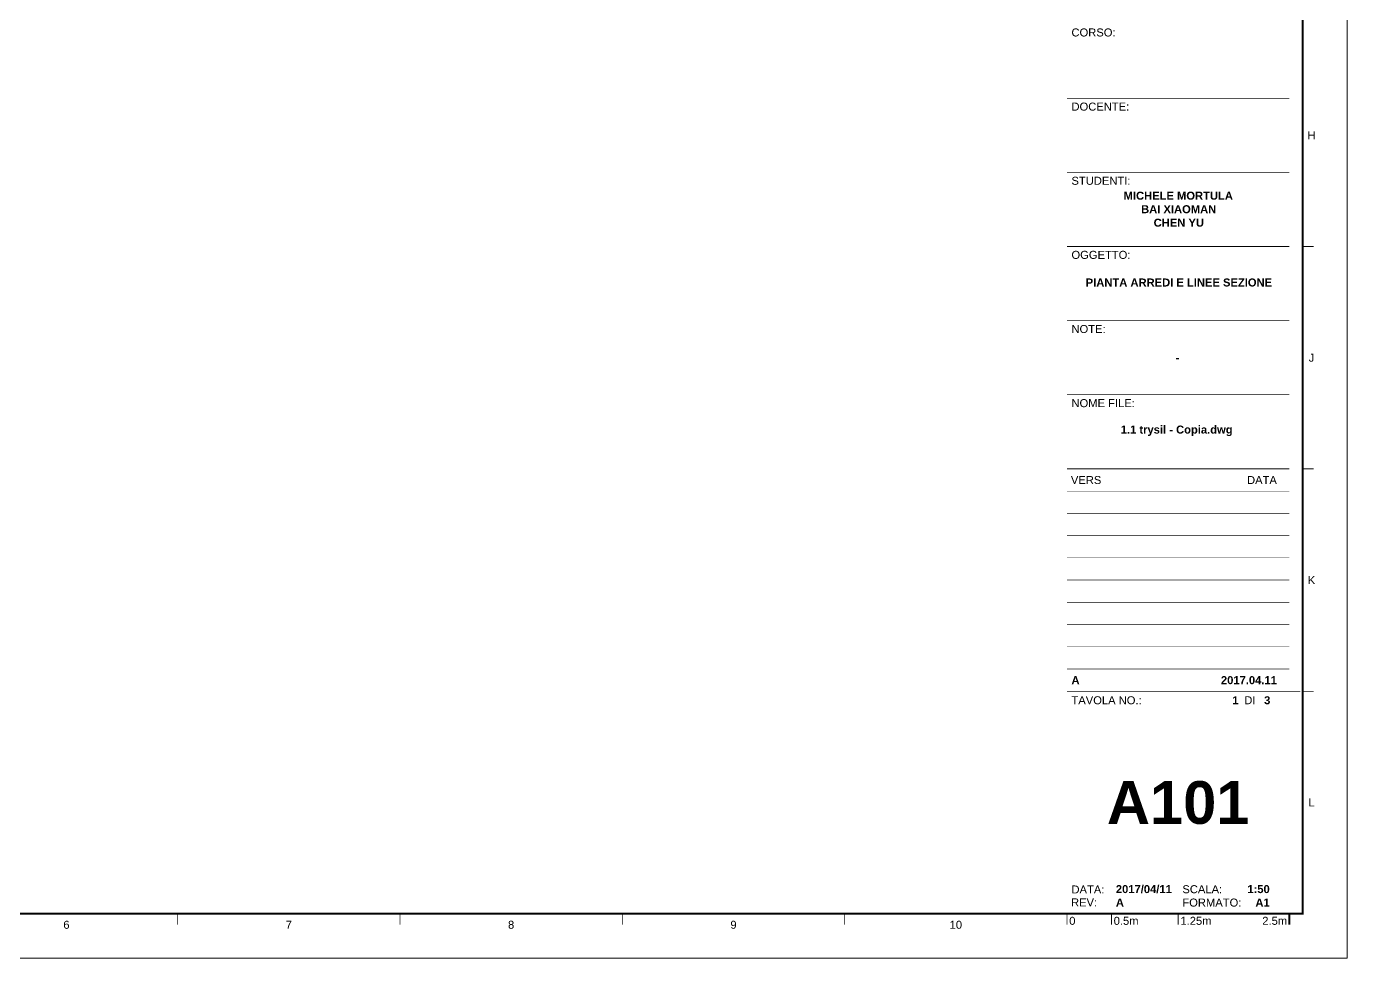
# Paper-space layout 'Layout1' of a CAD drawing. Header units: inches. Extents: x -0.3 to 11.4, y -0.3 to 8.
# Drawn here: x 5.54 to 11.42, y -0.27 to 3.88 of the extents above; entities that cross this region are included whole.
import ezdxf
from ezdxf.enums import TextEntityAlignment as Align

# ---------------------------------------------------------------- set-up
doc = ezdxf.new("R2010")
doc.units = ezdxf.units.IN
doc.header["$MEASUREMENT"] = 0
doc.linetypes.add('DASHDOT', pattern=[1, 0.5, -0.25, 0, -0.25])
doc.layers.add('G-ANNO-TTLB', color=3, linetype='Continuous')
doc.layers.add('Simbologia', color=8, linetype='DASHDOT', lineweight=18)
doc.styles.add('ARIAL', font='arial.ttf')
doc.styles.add('ARIAL-BOLD', font='arialbd.ttf')
doc.styles.add('E-ARIAL', font='arial.ttf')

# ---------------------------------------------------------------- blocks, each defined once
blk = doc.blocks.new('A1_GRID_LAYOUT')
at = {"layer": '', "const_width": 0.18}
for points in [[(594, 0), (594, 420), (0, 420), (0, 0)], [(594, 0), (0, 0)]]:
    blk.add_lwpolyline(points, dxfattribs=at)
at = {"layer": 'G-ANNO-TTLB', "const_width": 0.5, "flags": 128}
blk.add_lwpolyline([(25, 409), (25, 10), (584, 10), (584, 409)], close=True, dxfattribs=at)
at = {"layer": 'G-ANNO-TTLB', "const_width": 0.18, "flags": 128}
for points in [[(586.5, 160), (584, 160)], [(586.5, 110), (584, 110)], [(586.5, 110), (584, 110)], [(586.5, 60), (584, 60)], [(586.5, 60), (584, 60)], [(331, 10), (331, 7.5)], [(381, 10), (381, 7.5)], [(431, 10), (431, 7.5)], [(481, 10), (481, 7.5)], [(531, 10), (531, 7.5)]]:
    blk.add_lwpolyline(points, dxfattribs=at)
at = {"layer": '', "style": 'ARIAL'}
for s, p in [('H', (585.98, 185)), ('J', (585.98, 135)), ('K', (585.98, 85)), ('L', (585.98, 35)), ('6', (306, 7.51)), ('7', (356, 7.51)), ('8', (406, 7.51)), ('9', (456, 7.51)), ('10', (506, 7.51))]:
    blk.add_text(s, height=1.8, dxfattribs=at).set_placement(p, align=Align.MIDDLE_CENTER)
blk = doc.blocks.new('BLOCK_TITLE')
at = {"layer": 'G-ANNO-TTLB'}
for points, const_width in [([(0, 183.33), (-50, 183.33)], 0.18), ([(0, 166.67), (-50, 166.67)], 0.18), ([(-50, 166.67), (0, 166.67)], 0.18), ([(-50, 150), (0, 150)], 0.18), ([(-50, 150), (0, 150)], 0.18), ([(-50, 150), (0, 150)], 0.18), ([(-50, 150), (0, 150)], 0.18), ([(-50, 133.33), (0, 133.33)], 0.18), ([(-50, 116.67), (0, 116.67)], 0.18), ([(-50, 116.67), (0, 116.67)], 0.18), ([(-50, 100), (0, 100)], 0.18), ([(-50, 95), (0, 95)], 0.12), ([(-50, 90), (0, 90)], 0.12), ([(-50, 85), (0, 85)], 0.12), ([(-50, 80), (0, 80)], 0.12), ([(-50, 75), (0, 75)], 0.12), ([(-50, 70), (0, 70)], 0.12), ([(-50, 65), (0, 65)], 0.12), ([(-50, 60), (0, 60)], 0.12), ([(-50, 55), (0, 55)], 0.12), ([(-50, 50), (0, 50)], 0.18), ([(-50, 50), (0, 50)], 0.18)]:
    blk.add_lwpolyline(points, dxfattribs=dict(at, const_width=const_width))
at = {"layer": 'G-ANNO-TTLB', "const_width": 0.18, "flags": 128}
blk.add_lwpolyline([(2.5, 50), (0, 50)], dxfattribs=at)
blk.add_lwpolyline([(2.5, 50), (0, 50)], dxfattribs=at)
at = {"layer": '', "style": 'ARIAL'}
for s, p in [('CORSO:', (-49, 199.02)), ('DOCENTE:', (-49, 182.35)), ('STUDENTI:', (-49, 165.68)), ('OGGETTO:', (-49, 149.02)), ('NOTE:', (-49, 132.35)), ('NOME FILE:', (-49, 115.68)), ('TAVOLA NO.:', (-49, 48.88))]:
    blk.add_text(s, height=1.8, dxfattribs=at).set_placement(p, align=Align.TOP_LEFT)
for s, p in [('VERS', (-49.13, 97.5)), ('DI', (-10.14, 47.99)), ('DATA:', (-49, 5.44)), ('SCALA:', (-24.06, 5.5)), ('REV:', (-49.1, 2.54)), ('FORMATO:', (-24.06, 2.5))]:
    blk.add_text(s, height=1.8, dxfattribs=at).set_placement(p, align=Align.MIDDLE_LEFT)
at = {"layer": ''}
for s, style, p in [('DATA', 'ARIAL', (-2.81, 97.5)), ('A1', 'ARIAL-BOLD', (-4.42, 2.5))]:
    blk.add_text(s, height=1.8, dxfattribs=dict(at, style=style)).set_placement(p, align=Align.MIDDLE_RIGHT)
at = {"layer": '', "style": 'ARIAL-BOLD'}
for tag, p, height in [('PROJECT_TITLE_001', (-45.42, 223.22), 3.6), ('STUDENTS_001', (-31.51, 166.52), 1.8), ('DRAWING_TITLE_001', (-35.42, 141.47), 1.8), ('NOTES_001', (-25.59, 124.1), 1.8), ('FILENAME_001', (-37.91, 107.94), 1.8)]:
    blk.add_attdef(tag, p, '', height=height, dxfattribs=at)
at = {"layer": '', "style": 'ARIAL-BOLD', "flags": 2}
for tag, p in [('CLASS_001', (-38.65, 195.31)), ('PROFESSOR_001', (-36.5, 174.1))]:
    blk.add_attdef(tag, p, '', height=1.8, dxfattribs=at)
at = {"layer": '', "style": 'ARIAL-BOLD'}
for tag, p in [('VERSION_9', (-49, 92.5)), ('VERSION_8', (-49, 87.5)), ('VERSION_7', (-49, 82.5)), ('VERSION_6', (-49, 77.5)), ('VERSION_5', (-49, 72.5)), ('VERSION_4', (-49, 67.5)), ('VERSION_3', (-49, 62.5)), ('VERSION_2', (-49, 57.5)), ('VERSION_1', (-49, 52.5)), ('SHEET_TOTAL', (-5.68, 47.98)), ('DATE', (-39.01, 5.53)), ('REV', (-39.01, 2.51))]:
    blk.add_attdef(tag, text='', height=1.8, dxfattribs=at).set_placement(p, align=Align.MIDDLE_LEFT)
for tag, p in [('DATA_9', (-2.81, 92.5)), ('DATA_8', (-2.81, 87.5)), ('DATA_7', (-2.81, 82.5)), ('DATA_6', (-2.81, 77.5)), ('DATA_5', (-2.81, 72.5)), ('DATA_4', (-2.81, 67.5)), ('DATA_3', (-2.81, 62.5)), ('DATA_2', (-2.81, 57.5)), ('DATA_1', (-2.81, 52.5)), ('SHEET_COPY', (-11.42, 47.98)), ('SCALE', (-4.42, 5.53))]:
    blk.add_attdef(tag, text='', height=1.8, dxfattribs=at).set_placement(p, align=Align.MIDDLE_RIGHT)
blk.add_attdef('SHEET', text='', height=9.6, dxfattribs=at).set_placement((-25, 25), align=Align.MIDDLE_CENTER)
at = {"layer": 'Simbologia', "style": 'ARIAL-BOLD', "flags": 2}
blk.add_attdef('CLASS_002', (-34.89, 192.28), '', height=1.8, dxfattribs=at)
at = {"layer": 'Simbologia', "style": 'ARIAL-BOLD'}
for tag, p in [('STUDENTS_002', (-31.65, 163.49)), ('STUDENTS_003', (-31.66, 160.46))]:
    blk.add_attdef(tag, p, '', height=1.8, dxfattribs=at)
blk = doc.blocks.new('*U9')
at = {"layer": 'G-ANNO-TTLB', "const_width": 0.18}
for points in [[(0, -2.5), (0, 0)], [(10, 0), (10, -2.5)], [(25, 0), (25, -2.5)]]:
    blk.add_lwpolyline(points, dxfattribs=at)
at = {"layer": 'G-ANNO-TTLB'}
blk.add_lwpolyline([(50, 0, 0.48, 0.48, 0), (50, -2.5, 0.48, 0.48, 0)], format="xyseb", dxfattribs=at)
at = {"layer": '', "style": 'E-ARIAL'}
blk.add_text('0', height=1.8, dxfattribs=at).set_placement((1.2, -0.7), align=Align.TOP_CENTER)
for s, p in [('0.5m', (10.5, -2.5)), ('1.25m', (25.5, -2.5))]:
    blk.add_text(s, height=1.8, dxfattribs=at).set_placement(p)
blk.add_text('2.5m', height=1.8, dxfattribs=at).set_placement((49.5, -2.5), align=Align.RIGHT)

psp = doc.layouts.get("Layout1")

# ---------------------------------------------------------------- block references
at = {"xscale": 0.01977277110999556, "yscale": 0.01977277110999556, "zscale": 0.01977277110999556}
psp.add_blockref('A1_GRID_LAYOUT', (-0.3297, -0.264), dxfattribs=at)

# ---------------------------------------------------------------- next in the draw order: block references
ref = psp.add_blockref('BLOCK_TITLE', (11.1583, -0.0663), dxfattribs=dict(xscale=0.01977277110999556, yscale=0.01977277110999556, zscale=0.01977277110999556))
ref.add_attrib('SHEET_COPY', '1', dxfattribs={"layer": '', "height": 0.0356, "style": 'ARIAL-BOLD'}).set_placement((10.9324, 0.8824), align=Align.MIDDLE_RIGHT)
ref.add_attrib('SHEET_TOTAL', '3', dxfattribs={"layer": '', "height": 0.0356, "style": 'ARIAL-BOLD'}).set_placement((11.046, 0.8824), align=Align.MIDDLE_LEFT)
ref.add_attrib('SCALE', '1:50', dxfattribs={"layer": '', "height": 0.03559, "style": 'ARIAL-BOLD'}).set_placement((11.071, 0.0431), align=Align.MIDDLE_RIGHT)
ref.add_attrib('REV', 'A', dxfattribs={"layer": '', "height": 0.0356, "style": 'ARIAL-BOLD'}).set_placement((10.3868, -0.0167), align=Align.MIDDLE_LEFT)
ref.add_attrib('DATE', '2017/04/11', dxfattribs={"layer": '', "height": 0.03559, "style": 'ARIAL-BOLD'}).set_placement((10.3868, 0.0431), align=Align.MIDDLE_LEFT)
ref.add_attrib('SHEET', 'A101', dxfattribs={"layer": '', "height": 0.18982, "style": 'ARIAL-BOLD'}).set_placement((10.664, 0.428), align=Align.MIDDLE_CENTER)
ref.add_attrib('DATA_1', '2017.04.11', dxfattribs={"layer": '', "height": 0.03559, "style": 'ARIAL-BOLD'}).set_placement((11.1028, 0.9718), align=Align.MIDDLE_RIGHT)
ref.add_attrib('VERSION_1', 'A', dxfattribs={"layer": '', "height": 0.0356, "style": 'ARIAL-BOLD'}).set_placement((10.1894, 0.9718), align=Align.MIDDLE_LEFT)
ref.add_attrib('FILENAME_001', '1.1 trysil - Copia.dwg', (10.4086, 2.068), dxfattribs={"layer": '', "height": 0.035591, "style": 'ARIAL-BOLD'})
ref.add_attrib('NOTES_001', '-', (10.6523, 2.3875), dxfattribs={"layer": '', "height": 0.0356, "style": 'ARIAL-BOLD'})
ref.add_attrib('DRAWING_TITLE_001', 'PIANTA ARREDI E LINEE SEZIONE', (10.2528, 2.7218), dxfattribs={"layer": '', "height": 0.035591, "style": 'ARIAL-BOLD'})
ref.add_attrib('STUDENTS_001', 'MICHELE MORTULA', (10.4212, 3.1076), dxfattribs={"layer": '', "height": 0.035591, "style": 'ARIAL-BOLD'})
ref.add_attrib('STUDENTS_002', 'BAI XIAOMAN', (10.499, 3.0476), dxfattribs={"layer": 'Simbologia', "height": 0.035591, "style": 'ARIAL-BOLD'})
ref.add_attrib('STUDENTS_003', 'CHEN YU', (10.5549, 2.9877), dxfattribs={"layer": 'Simbologia', "height": 0.03559, "style": 'ARIAL-BOLD'})

# ---------------------------------------------------------------- next in the draw order: block references
psp.add_blockref('*U9', (10.1696, -0.0663), dxfattribs=at)

doc.saveas('drawing.dxf')
